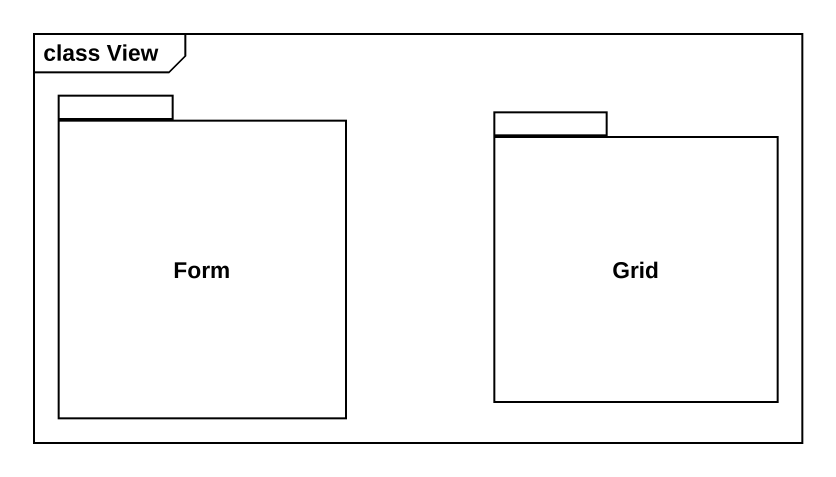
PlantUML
@startuml
mainframe class View
package Form {
}
package Grid {
}
@enduml
